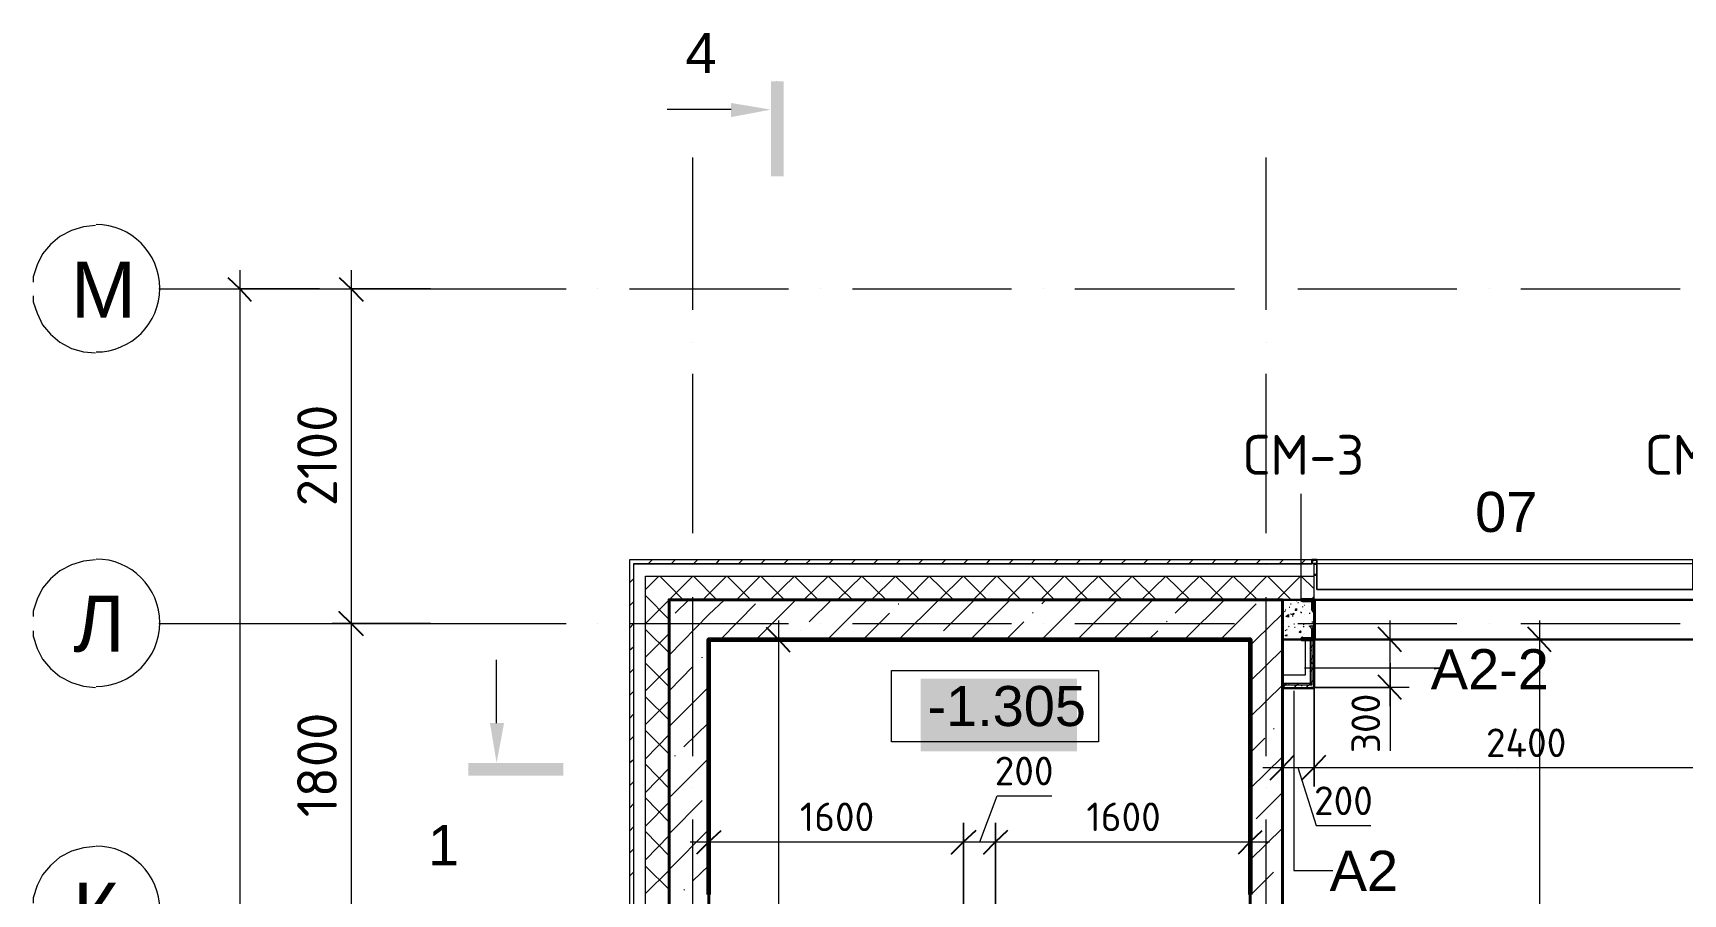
# Model space of a CAD drawing. Header units: millimetres. Extents: x -84737 to 172119, y -43083 to 59399.
# Drawn here: x 2559 to 12924, y 52980 to 58387 of the extents above; entities that cross this region are included whole.
import ezdxf

# ---------------------------------------------------------------- set-up
doc = ezdxf.new("R2010")
doc.units = ezdxf.units.MM
for name, color, linetype, lineweight in [('11) Плинтус ПЛ-2', 70, 'Continuous', 30), ('17) Краска СТ-3.1 стена', 6, 'Continuous', 60), ('20) Шпакл. баз. фин Стена', 40, 'Continuous', 60), ('3) Плинутс ПЛ-1', 6, 'Continuous', 30)]:
    doc.layers.add(name, color=color, linetype=linetype, lineweight=lineweight)
for name, color, linetype in [('PDF _Аннотации', 7, 'Continuous'), ('PDF _Марки', 7, 'Continuous'), ('PDF _Обобщенные модели', 7, 'Continuous'), ('PDF _Обозначения', 7, 'Continuous'), ('PDF _Окна', 7, 'Continuous'), ('PDF _Оси', 7, 'Continuous'), ('PDF _Размеры-100', 7, 'Continuous'), ('PDF _Стены', 7, 'Continuous'), ('PDF _Текст', 7, 'Continuous')]:
    doc.layers.add(name, color=color, linetype=linetype)
doc.layers.add('PDF _Высотные отметки', color=7, linetype='Continuous', true_color=0xffffff)
doc.styles.add('PDF GOSTCommon', font='arial.ttf')
doc.styles.add('PDF ISOCPEUR', font='isocpeur.ttf')

msp = doc.modelspace()

# ---------------------------------------------------------------- linework, layer by layer
at = {"layer": '11) Плинтус ПЛ-2'}
msp.add_lwpolyline([(13844, 49279), (10411, 49279), (10407, 54274), (10606, 54274), (10606, 54578)], dxfattribs=at)
at = {"layer": '17) Краска СТ-3.1 стена'}
msp.add_lwpolyline([(6805, 52978), (6805, 54578), (10204, 54578), (10204, 52978)], dxfattribs=at)
at = {"layer": '20) Шпакл. баз. фин Стена'}
msp.add_lwpolyline([(6805, 52978), (6805, 54578), (10204, 54578), (10204, 52978)], dxfattribs=at)
at = {"layer": '3) Плинутс ПЛ-1'}
msp.add_lwpolyline([(6805, 52978), (6805, 54578), (10204, 54578), (10204, 52978)], dxfattribs=at)
at = {"layer": 'PDF _Аннотации', "lineweight": 9}
msp.add_lwpolyline([(7952, 53935), (7952, 54384), (9251, 54384), (9251, 53935)], close=True, dxfattribs=at)
at = {"layer": 'PDF _Высотные отметки', "transparency": 33554559}
for points in [[(8134, 54333), (8134, 53876), (9116, 54333)], [(8134, 53876), (9116, 54333), (9116, 53876)]]:
    msp.add_solid(points, dxfattribs=at)
at = {"layer": 'PDF _Марки', "lineweight": 9}
for points in [[(10526, 54828), (10526, 55493)], [(10547, 54401), (11419, 54401), (11360, 54392)], [(10479, 54257), (10479, 53127), (10725, 53127)]]:
    msp.add_lwpolyline(points, dxfattribs=at)
at = {"layer": 'PDF _Обобщенные модели', "lineweight": 50}
for points in [[(10606, 54752), (10606, 54828), (10530, 54828)], [(10534, 54824), (10598, 54824), (10598, 54761)], [(10598, 54650), (10598, 54583), (10534, 54583)]]:
    msp.add_lwpolyline(points, dxfattribs=at)
at = {"layer": 'PDF _Обобщенные модели', "lineweight": 30}
msp.add_lwpolyline([(10606, 54803), (10610, 54803), (10610, 54604), (10606, 54604)], dxfattribs=at)
at = {"layer": 'PDF _Обобщенные модели', "lineweight": 50}
msp.add_lwpolyline([(10536, 54587, 0.474648), (10530, 54578), (10606, 54578), (10606, 54655)], format="xyb", dxfattribs=at)
for centre, radius, start, end in [((10536, 54830), 6.34, 168.4536, 270.0185), ((10608, 54763), 6.36, 180.0128, 281.4883), ((10608, 54653), 6.36, 78.5117, 179.9872)]:
    msp.add_arc(centre, radius, start, end, dxfattribs=at)
at = {"layer": 'PDF _Обозначения', "lineweight": 9}
for points in [[(7232, 58084), (7232, 58084)], [(6944, 57906), (6542, 57906)], [(7232, 54862), (7232, 54862)], [(5471, 54054), (5471, 54451)], [(5293, 53761), (5293, 53761)], [(8883, 53761), (8883, 53761)], [(11884, 53761), (11884, 53761)]]:
    msp.add_lwpolyline(points, dxfattribs=at)
at = {"layer": 'PDF _Обозначения', "transparency": 33554559}
for points in [[(7275, 57487), (7275, 58084), (7194, 57487)], [(7275, 58084), (7194, 57487), (7194, 58084)], [(7194, 57906), (6944, 57859), (6944, 57948)], [(5471, 53804), (5518, 54054), (5429, 54054)], [(5890, 53723), (5293, 53723), (5890, 53804)], [(5293, 53723), (5890, 53804), (5293, 53804)]]:
    msp.add_solid(points, dxfattribs=at)
at = {"layer": 'PDF _Окна', "lineweight": 18}
for points in [[(10623, 55082), (10593, 55082), (10593, 55078)], [(10598, 55053), (10598, 55082), (10623, 55082), (10623, 54892), (12985, 54892), (12985, 55082), (13015, 55082), (13015, 55053)], [(12985, 55053), (12985, 54892), (10623, 54892), (10623, 55053)]]:
    msp.add_lwpolyline(points, dxfattribs=at)
msp.add_lwpolyline([(10623, 55053), (10623, 55082), (12985, 55082), (12985, 55053)], close=True, dxfattribs=at)
at = {"layer": 'PDF _Оси', "lineweight": 9}
for points in [[(6703, 56649), (6703, 57605)], [(10305, 56649), (10305, 57605)], [(2952, 57178), (2876, 57169), (2800, 57148), (2728, 57110), (2669, 57059), (2618, 57000), (2584, 56932), (2559, 56856), (2559, 56822)], [(2559, 56737), (2559, 56699), (2584, 56627), (2618, 56555), (2669, 56496), (2728, 56445), (2800, 56407), (2876, 56386), (2952, 56378)], [(3350, 56780), (4506, 56780)], [(4705, 56780), (4705, 56780)], [(4904, 56780), (5907, 56780)], [(6106, 56780), (6106, 56780)], [(6305, 56780), (7304, 56780)], [(7503, 56780), (7503, 56780)], [(7706, 56780), (8705, 56780)], [(8904, 56780), (8904, 56780)], [(9103, 56780), (10107, 56780)], [(10305, 56780), (10305, 56780)], [(10504, 56780), (11503, 56780)], [(11707, 56780), (11707, 56780)], [(11906, 56780), (12905, 56780)], [(6703, 56445), (6703, 56445)], [(10305, 56445), (10305, 56445)], [(6703, 55247), (6703, 56246)], [(10305, 55247), (10305, 56246)], [(2952, 55078), (2876, 55070), (2800, 55048), (2728, 55010), (2669, 54959), (2618, 54900), (2584, 54832), (2559, 54756), (2559, 54722)], [(6703, 55048), (6703, 55048)], [(10305, 55048), (10305, 55048)], [(6703, 53846), (6703, 54845)], [(10305, 53846), (10305, 54845)], [(2559, 54634), (2559, 54600), (2584, 54523), (2618, 54456), (2669, 54396), (2728, 54346), (2800, 54308), (2876, 54286), (2952, 54278)], [(3350, 54680), (4506, 54680)], [(4705, 54680), (4705, 54680)], [(4904, 54680), (5907, 54680)], [(6106, 54680), (6106, 54680)], [(6305, 54680), (7304, 54680)], [(7503, 54680), (7503, 54680)], [(7706, 54680), (8705, 54680)], [(8904, 54680), (8904, 54680)], [(9103, 54680), (10107, 54680)], [(10305, 54680), (10305, 54680)], [(10504, 54680), (11503, 54680)], [(11707, 54680), (11707, 54680)], [(11906, 54680), (12905, 54680)], [(6703, 53647), (6703, 53647)], [(10305, 53647), (10305, 53647)], [(6703, 52445), (6703, 53448)], [(10305, 52445), (10305, 53448)], [(2952, 53279), (2876, 53270), (2800, 53249), (2728, 53211), (2669, 53160), (2618, 53101), (2584, 53033), (2559, 52957), (2559, 52923)]]:
    msp.add_lwpolyline(points, dxfattribs=at)
for centre in [(2955, 56784), (2955, 54684), (2955, 52881)]:
    msp.add_arc(centre, 400, 270, 90, dxfattribs=at)
at = {"layer": 'PDF _Размеры-100', "lineweight": 25}
for points in [[(3782, 56852), (3858, 56780), (3930, 56704)], [(4481, 56852), (4557, 56780), (4633, 56704)], [(7164, 54655), (7241, 54578), (7313, 54502)], [(11156, 54502), (11084, 54578), (11008, 54655)], [(12096, 54502), (12024, 54578), (11948, 54655)], [(11156, 54202), (11084, 54278), (11008, 54354)], [(10331, 53698), (10407, 53774), (10479, 53850)], [(6728, 53232), (6805, 53309), (6881, 53380)], [(10132, 53232), (10204, 53309), (10280, 53380)]]:
    msp.add_lwpolyline(points, dxfattribs=at)
at = {"layer": 'PDF _Размеры-100', "lineweight": 9}
for points in [[(3858, 56898), (3858, 33857)], [(4557, 56898), (4557, 54680), (4557, 52877), (4557, 51078), (4557, 49880), (4557, 47179), (4557, 44478), (4557, 41777), (4557, 39377), (4557, 36380), (5056, 36380), (4438, 36380), (5056, 36380), (4557, 36380), (4557, 33857)], [(3736, 56780), (4358, 56780), (3858, 56780)], [(4438, 56780), (5056, 56780), (4557, 56780)], [(7241, 54697), (7241, 47818), (7241, 47619), (7241, 44580), (7740, 44580), (7118, 44580), (7740, 44580), (7241, 44580), (7241, 44258)], [(11084, 54159), (11084, 54697)], [(12024, 33959), (12024, 37481), (12024, 38928), (12024, 39178), (12024, 39377), (12024, 44381), (12024, 44580), (12024, 47077), (12024, 47280), (12024, 49198), (12024, 49279), (11525, 49279), (12143, 49279), (11525, 49279), (12024, 49279), (12024, 54697)], [(7118, 54578), (7740, 54578), (7241, 54578)], [(11203, 54578), (10585, 54578), (11084, 54578)], [(12143, 54578), (11525, 54578), (12024, 54578)], [(11084, 54430), (11084, 54223), (11084, 53880)], [(10284, 53774), (10606, 53774), (13006, 53774), (13544, 53774), (13544, 54274), (13544, 53656), (13544, 54274), (13544, 53774), (13967, 53774)], [(10407, 53656), (10407, 54274), (10407, 53774)], [(11203, 54278), (10585, 54278), (11084, 54278)], [(6805, 53186), (6805, 53808), (6805, 53309)], [(10204, 53186), (10204, 53808), (10204, 53309)], [(10504, 53774), (10619, 53410), (10962, 53410)], [(8506, 53309), (8616, 53596), (8959, 53596)], [(6686, 53309), (8405, 53309), (8604, 53309), (8604, 52809), (8604, 53427), (8604, 52809), (8604, 53309), (10327, 53309)]]:
    msp.add_lwpolyline(points, dxfattribs=at)
at = {"layer": 'PDF _Размеры-100', "lineweight": 25}
for points in [[(4633, 54604), (4557, 54680), (4481, 54752), (4557, 54680)], [(10678, 53850), (10606, 53774), (10530, 53698), (10606, 53774)], [(8481, 53380), (8405, 53309), (8329, 53232), (8405, 53309)], [(8680, 53380), (8604, 53309), (8532, 53232), (8604, 53309)]]:
    msp.add_lwpolyline(points, close=True, dxfattribs=at)
at = {"layer": 'PDF _Размеры-100', "lineweight": 9}
for points in [[(4557, 54680), (5056, 54680), (4438, 54680), (5056, 54680)], [(10606, 53774), (10606, 54274), (10606, 53656), (10606, 54274)], [(8405, 53309), (8405, 52809), (8405, 53427), (8405, 52809)]]:
    msp.add_lwpolyline(points, close=True, dxfattribs=at)
at = {"layer": 'PDF _Стены', "lineweight": 18}
for points in [[(6331, 55053), (10593, 55053), (10593, 55078), (6305, 55078), (6305, 49295), (6407, 49295), (6407, 54976), (10606, 54976)], [(10606, 54828), (10606, 55053), (6331, 55053), (6331, 49295)], [(6555, 54828), (10407, 54828)], [(10407, 54278), (10606, 54278), (10606, 54578), (10551, 54578), (10551, 54354), (10407, 54354)], [(10593, 54578), (10593, 54291), (10407, 54291)], [(10581, 54578), (10581, 54303), (10407, 54303)]]:
    msp.add_lwpolyline(points, dxfattribs=at)
at = {"layer": 'PDF _Стены', "lineweight": 9}
for points in [[(6305, 55074), (6309, 55078)], [(6424, 55053), (6449, 55078)], [(6568, 55053), (6593, 55078)], [(6707, 55053), (6733, 55078)], [(6851, 55053), (6872, 55078)], [(6991, 55053), (7016, 55078)], [(7131, 55053), (7156, 55078)], [(7275, 55053), (7300, 55078)], [(7414, 55053), (7440, 55078)], [(7558, 55053), (7584, 55078)], [(7698, 55053), (7723, 55078)], [(7838, 55053), (7863, 55078)], [(7981, 55053), (8007, 55078)], [(8121, 55053), (8147, 55078)], [(8265, 55053), (8290, 55078)], [(8405, 55053), (8430, 55078)], [(8549, 55053), (8570, 55078)], [(8688, 55053), (8714, 55078)], [(8828, 55053), (8853, 55078)], [(8972, 55053), (8997, 55078)], [(9112, 55053), (9137, 55078)], [(9256, 55053), (9277, 55078)], [(9395, 55053), (9421, 55078)], [(9535, 55053), (9560, 55078)], [(9679, 55053), (9704, 55078)], [(9819, 55053), (9844, 55078)], [(9963, 55053), (9988, 55078)], [(10102, 55053), (10128, 55078)], [(10242, 55053), (10267, 55078)], [(10386, 55053), (10411, 55078)], [(10526, 55053), (10551, 55078)], [(6305, 54934), (6331, 54959)], [(6407, 54892), (6491, 54976)], [(6407, 54680), (6555, 54828), (6703, 54976)], [(6644, 54828), (6555, 54917), (6496, 54976)], [(6855, 54828), (6707, 54976)], [(6767, 54828), (6915, 54976)], [(7067, 54828), (6919, 54976)], [(6978, 54828), (7126, 54976)], [(7279, 54828), (7131, 54976)], [(7190, 54828), (7342, 54976), (7490, 54828)], [(7402, 54828), (7554, 54976), (7706, 54828)], [(7613, 54828), (7766, 54976), (7918, 54828)], [(7825, 54828), (7977, 54976), (8130, 54828)], [(8041, 54828), (8189, 54976), (8341, 54828)], [(8252, 54828), (8401, 54976)], [(8553, 54828), (8405, 54976)], [(8464, 54828), (8612, 54976)], [(8765, 54828), (8616, 54976)], [(8676, 54828), (8824, 54976)], [(8976, 54828), (8828, 54976)], [(8887, 54828), (9036, 54976)], [(9188, 54828), (9040, 54976)], [(9099, 54828), (9251, 54976), (9400, 54828)], [(9311, 54828), (9463, 54976), (9615, 54828)], [(9522, 54828), (9675, 54976), (9827, 54828)], [(9734, 54828), (9886, 54976), (10039, 54828)], [(9950, 54828), (10098, 54976), (10250, 54828)], [(10162, 54828), (10310, 54976)], [(10462, 54828), (10314, 54976)], [(10373, 54828), (10521, 54976)], [(10606, 54896), (10526, 54976)], [(6555, 54705), (6407, 54854)], [(10585, 54828), (10606, 54849)], [(6305, 54790), (6331, 54816)], [(6555, 54481), (6805, 54735), (6902, 54828)], [(6593, 54744), (6678, 54828)], [(6877, 54578), (7097, 54803)], [(7101, 54578), (7351, 54828)], [(7435, 54689), (7575, 54828)], [(7550, 54578), (7799, 54828)], [(7774, 54578), (7939, 54744)], [(7994, 54803), (7998, 54803)], [(7998, 54578), (8248, 54828)], [(8278, 54634), (8473, 54828)], [(8447, 54578), (8697, 54828)], [(8837, 54744), (8841, 54748)], [(8896, 54578), (9146, 54828)], [(8896, 54803), (8921, 54828)], [(9120, 54578), (9370, 54828)], [(9345, 54578), (9594, 54828)], [(9734, 54744), (9819, 54828)], [(9793, 54578), (10043, 54828)], [(10018, 54578), (10242, 54803)], [(10204, 54540), (10242, 54578), (10407, 54739)], [(10411, 54731), (10416, 54731)], [(10420, 54756), (10424, 54752)], [(10424, 54765), (10428, 54765)], [(10449, 54782), (10454, 54782)], [(10458, 54803), (10462, 54803)], [(10458, 54739), (10462, 54739)], [(10496, 54824), (10500, 54820)], [(10504, 54811), (10509, 54811)], [(10521, 54752), (10521, 54748)], [(10526, 54748), (10530, 54748)], [(10534, 54786), (10534, 54782)], [(10543, 54794), (10547, 54794)], [(10543, 54735), (10543, 54735)], [(10572, 54820), (10576, 54820)], [(10576, 54744), (10581, 54744)], [(10593, 54820), (10598, 54816)], [(6305, 54650), (6331, 54676)], [(6555, 54494), (6407, 54642)], [(7380, 54634), (7380, 54634)], [(8671, 54578), (8782, 54689)], [(9569, 54578), (9624, 54634)], [(9679, 54689), (9683, 54693)], [(10407, 54667), (10411, 54667)], [(10424, 54638), (10428, 54634)], [(10432, 54642), (10437, 54642)], [(10445, 54659), (10449, 54663)], [(10449, 54722), (10449, 54722)], [(10471, 54727), (10471, 54722)], [(10479, 54676), (10483, 54676)], [(10483, 54655), (10488, 54655)], [(10521, 54634), (10526, 54629)], [(10538, 54672), (10543, 54676)], [(10538, 54663), (10543, 54659)], [(10581, 54655), (10585, 54650)], [(10589, 54625), (10593, 54625)], [(10593, 54689), (10598, 54689)], [(6305, 54511), (6331, 54532)], [(6407, 54468), (6555, 54617)], [(8223, 54578), (8223, 54578)], [(10428, 54604), (10432, 54604)], [(10445, 54600), (10445, 54600)], [(10538, 54612), (10538, 54612)], [(10547, 54617), (10547, 54617)], [(10581, 54523), (10593, 54536), (10606, 54549)], [(10589, 54574), (10593, 54574)], [(6555, 54282), (6407, 54430)], [(6762, 54464), (6762, 54468)], [(10204, 54316), (10407, 54515)], [(10581, 54447), (10593, 54460), (10606, 54473), (10598, 54477), (10606, 54477)], [(10585, 54511), (10589, 54511)], [(6305, 54367), (6331, 54392)], [(6407, 54257), (6555, 54405)], [(6555, 54257), (6703, 54409)], [(10559, 54278), (10572, 54291), (10585, 54303), (10593, 54312), (10606, 54324)], [(10581, 54375), (10593, 54388), (10606, 54396)], [(10581, 54350), (10581, 54350)], [(6305, 54227), (6331, 54253)], [(6555, 54071), (6407, 54219)], [(6555, 54032), (6805, 54282)], [(10204, 54092), (10407, 54291)], [(10407, 54295), (10407, 54295)], [(10411, 54278), (10424, 54291), (10432, 54303)], [(10445, 54299), (10449, 54303)], [(10483, 54278), (10496, 54291), (10509, 54303)], [(10530, 54286), (10530, 54291)], [(6305, 54083), (6331, 54109)], [(6407, 54045), (6555, 54193)], [(6555, 53859), (6407, 54007)], [(6648, 53905), (6805, 54058)], [(10352, 54015), (10356, 54020)], [(6305, 53944), (6331, 53969)], [(6407, 53829), (6555, 53982)], [(10204, 53867), (10297, 53960)], [(6305, 53804), (6331, 53825)], [(6555, 53643), (6407, 53795)], [(6555, 53584), (6805, 53833)], [(6593, 53846), (6593, 53850)], [(10204, 53643), (10407, 53842)], [(6407, 53618), (6555, 53770)], [(6305, 53660), (6331, 53685)], [(10242, 53452), (10407, 53618)], [(6305, 53520), (6331, 53546)], [(6555, 53431), (6407, 53584)], [(6407, 53406), (6555, 53558)], [(6555, 53359), (6762, 53567)], [(6305, 53376), (6331, 53402)], [(6555, 53135), (6805, 53385)], [(10204, 53194), (10407, 53393)], [(6555, 53220), (6407, 53372)], [(6407, 53194), (6555, 53347)], [(6305, 53237), (6331, 53262)], [(6305, 53093), (6331, 53118)], [(6555, 53008), (6407, 53156)], [(6407, 52983), (6555, 53131)], [(6703, 53063), (6805, 53160)], [(10204, 52970), (10352, 53118)], [(6648, 53004), (6652, 53008)]]:
    msp.add_lwpolyline(points, dxfattribs=at)
at = {"layer": 'PDF _Стены', "lineweight": 30}
for points in [[(10593, 55078), (10623, 55078)], [(10623, 55053), (10606, 55053)], [(10606, 54985), (10623, 54985)], [(10606, 54828), (10407, 54828), (13544, 54828), (13544, 54578), (10407, 54578)], [(10606, 54578), (10606, 54828), (13006, 54828), (13006, 54578)]]:
    msp.add_lwpolyline(points, dxfattribs=at)
at = {"layer": 'PDF _Стены', "lineweight": 40}
for points in [[(10407, 49397), (10407, 54828), (6555, 54828), (6555, 49295), (6805, 49295), (6805, 54578), (10204, 54578), (10204, 52453)], [(6555, 49295), (6555, 54828)]]:
    msp.add_lwpolyline(points, dxfattribs=at)
at = {"layer": 'PDF _Стены', "lineweight": 9}
for points in [[(10445, 54718), (10428, 54722), (10445, 54735)], [(10479, 54744), (10475, 54731), (10466, 54735)], [(10496, 54773), (10496, 54761), (10488, 54761)], [(10521, 54634), (10521, 54621), (10513, 54625)], [(10589, 54667), (10585, 54659), (10576, 54663)], [(10437, 54608), (10432, 54600), (10424, 54604)], [(10593, 54430), (10585, 54430), (10593, 54435), (10593, 54439), (10598, 54426)], [(10416, 54291), (10420, 54295), (10411, 54291), (10407, 54291), (10416, 54282)]]:
    msp.add_lwpolyline(points, close=True, dxfattribs=at)

# ---------------------------------------------------------------- texts
at = {"layer": 'PDF _Текст', "attachment_point": 4}
for s, insert, char_height, style in [('4', (6657, 58261), 252, 'PDF GOSTCommon'), ('М', (2796, 56775), 352, 'PDF GOSTCommon'), ('СМ-3', (10162, 55738), 250, 'PDF ISOCPEUR'), ('СМ-3', (12689, 55738), 250, 'PDF ISOCPEUR'), ('07', (11618, 55378), 251.6, 'PDF GOSTCommon'), ('Л', (2813, 54676), 352, 'PDF GOSTCommon'), ('А2-2', (11339, 54392), 251.6, 'PDF GOSTCommon'), ('-1.305', (8177, 54159), 251.6, 'PDF GOSTCommon'), ('2400', (11686, 53930), 180, 'PDF ISOCPEUR'), ('200', (8600, 53753), 180, 'PDF ISOCPEUR'), ('200', (10606, 53566), 180, 'PDF ISOCPEUR'), ('1600', (7376, 53465), 180, 'PDF ISOCPEUR'), ('1600', (9176, 53465), 180, 'PDF ISOCPEUR'), ('1', (5040, 53287), 252, 'PDF GOSTCommon'), ('А2', (10704, 53126), 251.6, 'PDF GOSTCommon'), ('К', (2809, 52876), 352, 'PDF GOSTCommon')]:
    msp.add_mtext(s, dxfattribs=dict(at, insert=insert, char_height=char_height, style=style))
at = {"layer": 'PDF _Текст', "attachment_point": 4, "rotation": 90, "style": 'PDF ISOCPEUR'}
for s, insert, char_height in [('2100', (4343, 55415), 250), ('300', (10931, 53865), 180), ('1800', (4343, 53463), 250)]:
    msp.add_mtext(s, dxfattribs=dict(at, insert=insert, char_height=char_height))

doc.saveas('drawing.dxf')
